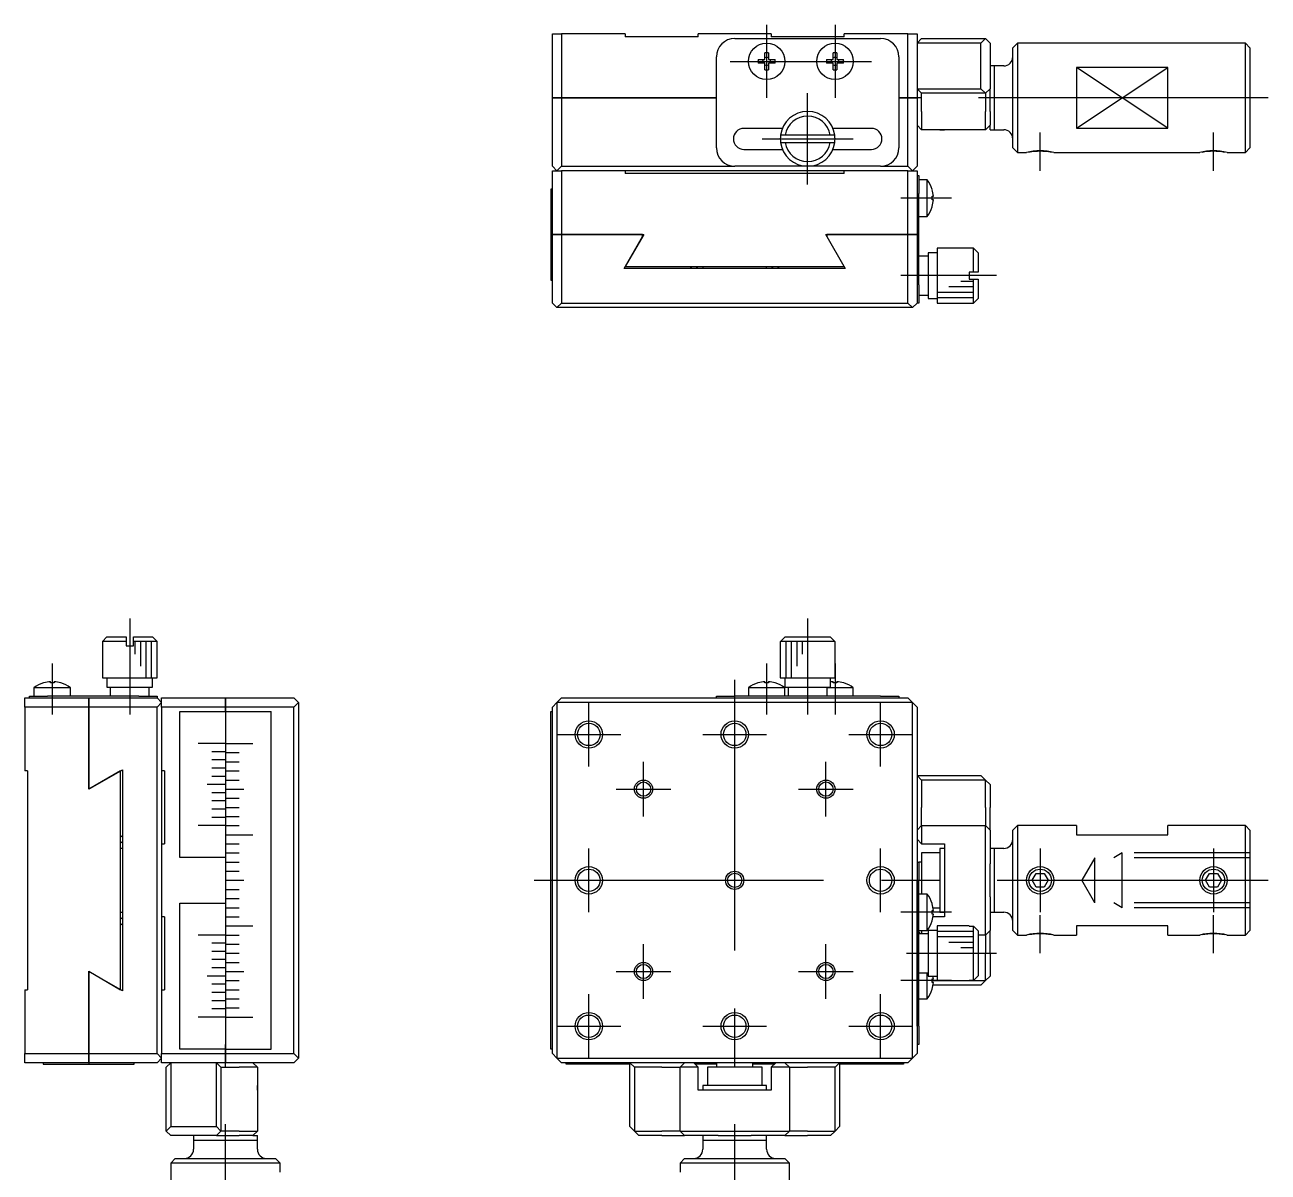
# Model space of a CAD drawing. Extents: x -78 to 223, y -126 to 94.
# Drawn here: x -77.9 to 58.5, y -32 to 93.8 of the extents above; entities that cross this region are included whole.
import ezdxf

# ---------------------------------------------------------------- set-up
doc = ezdxf.new("R2010")
doc.units = 0
doc.linetypes.add('CENTER', pattern=[50.8, 31.75, -6.35, 6.35, -6.35])
doc.linetypes.add('DASHED', pattern=[19.05, 12.7, -6.35])
doc.layers.get('0').update_dxf_attribs({"linetype": 'CONTINUOUS'})
doc.layers.add('CENTER', color=1, linetype='CENTER')

msp = doc.modelspace()

# ---------------------------------------------------------------- linework, layer by layer
at = {"color": 7, "linetype": 'CONTINUOUS'}
for p, q in [((-20, 85.81), (-20, 92.81)), ((-20, 92.81), (-19, 92.81)), ((-19, 92.81), (-19, 85.81)), ((-12, 92.81), (-19, 92.81)), ((-12, 92.81), (-12, 92.51)), ((4, 92.81), (-4, 92.81)), ((-4, 92.51), (-4, 92.81)), ((4, 92.81), (4, 92.51)), ((19, 92.81), (12, 92.81)), ((12, 92.51), (12, 92.81)), ((19, 85.81), (19, 92.81)), ((19, 92.81), (20, 92.81)), ((20, 92.81), (20, 85.81)), ((-4, 92.51), (-12, 92.51)), ((0, 92.31), (16, 92.31)), ((12, 92.51), (4, 92.51)), ((20.5, 92.31), (20, 91.81)), ((27, 91.81), (20, 91.81)), ((20.5, 92.31), (27.5, 92.31)), ((27.5, 92.31), (27, 91.81)), ((27, 86.81), (27, 91.81)), ((28, 91.81), (27.5, 92.31)), ((28, 91.81), (28, 86.81)), ((31, 91.81), (30.5, 91.31)), ((56, 91.81), (31, 91.81)), ((31, 91.81), (31, 79.81)), ((56, 79.81), (56, 91.81)), ((56.5, 91.31), (56, 91.81)), ((-2, 80.31), (-2, 90.31)), ((2.57, 90.01), (3.3, 90.01)), ((3.3, 90.01), (3.3, 90.74)), ((3.7, 90.74), (3.7, 90.01)), ((3.7, 90.01), (4.43, 90.01)), ((10.07, 90.01), (10.8, 90.01)), ((10.8, 90.01), (10.8, 90.74)), ((11.2, 90.74), (11.2, 90.01)), ((11.2, 90.01), (11.93, 90.01)), ((18, 90.31), (18, 80.31)), ((30.5, 80.31), (30.5, 91.31)), ((56.5, 91.31), (56.5, 80.31)), ((3.3, 89.61), (2.57, 89.61)), ((3.3, 88.88), (3.3, 89.61)), ((3.7, 89.61), (3.7, 88.88)), ((4.43, 89.61), (3.7, 89.61)), ((10.8, 89.61), (10.07, 89.61)), ((10.8, 88.88), (10.8, 89.61)), ((11.93, 89.61), (11.2, 89.61)), ((11.2, 89.61), (11.2, 88.88)), ((28.5, 89.31), (28, 89.31)), ((28.5, 82.31), (28.5, 89.31)), ((28.5, 82.31), (28.5, 89.31)), ((29.5, 89.31), (28.5, 89.31)), ((37.5, 89.13), (37.5, 82.49)), ((47.5, 89.13), (37.5, 89.13)), ((47.5, 82.49), (47.5, 89.13)), ((20, 86.81), (27, 86.81)), ((20, 86.81), (20.5, 86.31)), ((27.5, 86.31), (20.5, 86.31)), ((20.5, 84.31), (20.5, 86.31)), ((27, 86.81), (27.5, 86.31)), ((27.5, 86.31), (28, 86.81)), ((27.5, 86.31), (27.5, 84.31)), ((28, 84.31), (28, 86.81)), ((-20, 78.31), (-20, 85.81)), ((-20, 85.81), (-19, 85.81)), ((-19, 85.81), (-20, 85.81)), ((-2, 85.81), (-19, 85.81)), ((-19, 85.81), (-2, 85.81)), ((-19, 85.81), (-19, 78.31)), ((19, 85.81), (18, 85.81)), ((18, 85.81), (19, 85.81)), ((19, 78.31), (19, 85.81)), ((19, 85.81), (20, 85.81)), ((20, 85.81), (19, 85.81)), ((20, 85.81), (20, 78.31)), ((20.5, 84.31), (20.5, 83.81)), ((20.5, 83.81), (20.5, 82.31)), ((27.5, 83.81), (27.5, 84.31)), ((27.5, 82.31), (27.5, 83.81)), ((28, 84.31), (28, 83.81)), ((28, 83.81), (28, 82.81)), ((5.23, 82.46), (1, 82.46)), ((15, 82.46), (10.77, 82.46)), ((20.5, 82.31), (20, 82.81)), ((27.5, 82.31), (20.5, 82.31)), ((22.5, 82.31), (20.5, 82.31)), ((22.5, 82.31), (23, 82.31)), ((23, 82.31), (22.5, 82.31)), ((27.5, 82.31), (28, 82.81)), ((28, 82.31), (28, 82.81)), ((28, 82.31), (28.5, 82.31)), ((28.5, 82.31), (29.5, 82.31)), ((37.5, 82.49), (47.5, 82.49)), ((5.53, 81.71), (5.03, 81.71)), ((5.03, 80.91), (5.53, 80.91)), ((10.47, 81.71), (5.53, 81.71)), ((5.53, 80.91), (10.47, 80.91)), ((10.97, 81.71), (10.47, 81.71)), ((10.47, 80.91), (10.97, 80.91)), ((1, 80.16), (5.23, 80.16)), ((10.77, 80.16), (15, 80.16)), ((30.5, 80.31), (31, 79.81)), ((31, 79.81), (32, 79.81)), ((35, 79.81), (51, 79.81)), ((54, 79.81), (56, 79.81)), ((56, 79.81), (56.5, 80.31)), ((-19.5, 77.81), (-20, 78.31)), ((-20, 70.81), (-20, 77.81)), ((-20, 77.81), (-19.5, 77.81)), ((-19, 78.31), (-19.5, 77.81)), ((-19.5, 77.81), (-19, 77.81)), ((-19, 78.31), (0, 78.31)), ((-12, 77.81), (-19, 77.81)), ((-19, 77.81), (-19, 70.81)), ((12, 77.81), (-12, 77.81)), ((-12, 77.81), (-12, 77.51)), ((8, 78.31), (0, 78.31)), ((16, 78.31), (8, 78.31)), ((19, 77.81), (12, 77.81)), ((12, 77.51), (12, 77.81)), ((16, 78.31), (19, 78.31)), ((19.5, 77.81), (19, 78.31)), ((19, 70.81), (19, 77.81)), ((19, 77.81), (19.5, 77.81)), ((20, 78.31), (19.5, 77.81)), ((19.5, 77.81), (20, 77.81)), ((20, 77.81), (20, 70.81)), ((12, 77.51), (-12, 77.51)), ((20, 77.31), (20.2, 77.31)), ((20.2, 77.31), (20.2, 75.31)), ((21.1, 76.81), (20.2, 76.81)), ((21.1, 72.81), (21.1, 76.81)), ((-20.15, 75.81), (-20.15, 70.81)), ((-20, 75.81), (-20.15, 75.81)), ((20.2, 65.31), (20.2, 75.31)), ((21.66, 75.74), (21.66, 75.76)), ((21.66, 74.61), (21.66, 75.01)), ((21.66, 75.01), (21.79, 75.01)), ((21.79, 74.61), (21.66, 74.61)), ((21.66, 73.86), (21.66, 73.88)), ((20.2, 72.81), (21.1, 72.81)), ((-20.15, 70.81), (-20.15, 65.81)), ((-20, 70.81), (-20.15, 70.81)), ((-20, 70.81), (-20.15, 70.81)), ((-20, 63.31), (-20, 70.81)), ((-20, 70.81), (-19, 70.81)), ((-19, 70.81), (-20, 70.81)), ((-19, 70.81), (-19, 63.31)), ((-10.1, 70.81), (-19, 70.81)), ((-19, 70.81), (-10.1, 70.81)), ((-12.12, 67.11), (-10.1, 70.61)), ((-9.98, 70.81), (-12, 67.31)), ((-10.1, 70.61), (-10.1, 70.81)), ((-10.1, 70.81), (-9.98, 70.81)), ((12, 67.31), (9.98, 70.81)), ((9.98, 70.81), (10.1, 70.81)), ((10.1, 70.81), (10.1, 70.61)), ((19, 70.81), (10.1, 70.81)), ((10.1, 70.81), (19, 70.81)), ((10.1, 70.61), (12.12, 67.11)), ((19, 63.31), (19, 70.81)), ((19, 70.81), (20, 70.81)), ((20, 70.81), (19, 70.81)), ((20, 70.81), (20, 63.31)), ((21.2, 68.46), (20.2, 68.46)), ((21.2, 68.81), (21.2, 63.81)), ((22.2, 68.81), (21.2, 68.81)), ((26.2, 69.31), (22.2, 69.31)), ((22.2, 69.31), (22.2, 63.31)), ((26.7, 68.81), (26.2, 69.31)), ((26.2, 66.71), (26.2, 69.31)), ((26.7, 68.81), (26.7, 66.71)), ((12.12, 67.11), (-12.12, 67.11)), ((-12, 67.31), (12, 67.31)), ((-3.5, 67.31), (-3.5, 67.11)), ((3.5, 67.11), (3.5, 67.31)), ((-20.15, 65.81), (-20, 65.81)), ((24.8, 65.71), (26.2, 65.71)), ((26.2, 66.71), (25.7, 66.71)), ((25.7, 66.71), (25.7, 65.91)), ((25.7, 65.91), (26.2, 65.91)), ((26.7, 66.71), (26.2, 66.71)), ((26.2, 65.91), (26.7, 65.91)), ((26.2, 63.31), (26.2, 65.91)), ((26.7, 65.91), (26.7, 63.81)), ((20.2, 65.31), (20.2, 63.31)), ((20.2, 64.16), (21.2, 64.16)), ((22.2, 64.51), (26.2, 64.51)), ((23.5, 65.11), (26.2, 65.11)), ((-19.5, 62.81), (-20, 63.31)), ((-19, 63.31), (-19.5, 62.81)), ((19.5, 62.81), (-19.5, 62.81)), ((-19, 63.31), (19, 63.31)), ((19.5, 62.81), (19, 63.31)), ((20, 63.31), (19.5, 62.81)), ((20.2, 63.31), (20, 63.31)), ((21.2, 63.81), (22.2, 63.81)), ((22.2, 63.91), (26.2, 63.91)), ((22.2, 63.31), (26.2, 63.31)), ((26.2, 63.31), (26.7, 63.81)), ((-68.85, 26.7), (-69.35, 26.2)), ((-66.75, 26.2), (-69.35, 26.2)), ((-69.35, 26.2), (-69.35, 22.2)), ((-68.85, 26.7), (-66.75, 26.7)), ((-66.75, 26.7), (-66.75, 26.2)), ((-66.75, 26.2), (-66.75, 25.7)), ((-65.95, 26.7), (-63.85, 26.7)), ((-65.95, 26.2), (-65.95, 26.7)), ((-63.35, 26.2), (-65.95, 26.2)), ((-65.95, 25.7), (-65.95, 26.2)), ((-65.75, 24.8), (-65.75, 26.2)), ((-65.15, 23.5), (-65.15, 26.2)), ((-64.55, 22.2), (-64.55, 26.2)), ((-63.95, 22.2), (-63.95, 26.2)), ((-63.35, 26.2), (-63.85, 26.7)), ((-63.35, 22.2), (-63.35, 26.2)), ((5.03, 26.2), (5.53, 26.7)), ((10.97, 26.2), (5.03, 26.2)), ((5.03, 25.7), (5.03, 26.2)), ((5.53, 26.7), (10.47, 26.7)), ((5.6, 26.2), (5.6, 22.2)), ((6.2, 26.2), (6.2, 22.2)), ((6.8, 26.2), (6.8, 23.5)), ((7.4, 26.2), (7.4, 24.8)), ((10.47, 26.7), (10.97, 26.2)), ((10.97, 26.2), (10.97, 25.7)), ((-66.75, 25.7), (-65.95, 25.7)), ((5, 25.7), (5, 22.2)), ((5, 25.7), (5.03, 25.7)), ((10.97, 25.7), (11, 25.7)), ((11, 22.2), (11, 25.7)), ((-69.35, 22.2), (-63.35, 22.2)), ((-68.85, 22.2), (-68.85, 21.2)), ((-63.85, 21.2), (-63.85, 22.2)), ((5, 22.2), (11, 22.2)), ((5.5, 22.2), (5.5, 21.2)), ((10.5, 21.2), (10.5, 22.2)), ((-72.85, 21.1), (-76.85, 21.1)), ((-76.85, 21.1), (-76.85, 20.2)), ((-75.78, 21.66), (-75.8, 21.66)), ((-75.05, 21.66), (-75.05, 21.79)), ((-74.65, 21.66), (-75.05, 21.66)), ((-74.65, 21.79), (-74.65, 21.66)), ((-73.9, 21.66), (-73.92, 21.66)), ((-72.85, 20.2), (-72.85, 21.1)), ((-68.85, 21.2), (-63.85, 21.2)), ((-68.5, 21.2), (-68.5, 20.2)), ((-64.2, 20.2), (-64.2, 21.2)), ((5.5, 21.1), (1.5, 21.1)), ((1.5, 21.1), (1.5, 20.2)), ((2.57, 21.66), (2.55, 21.66)), ((3.3, 21.66), (3.3, 21.79)), ((3.7, 21.66), (3.3, 21.66)), ((3.7, 21.79), (3.7, 21.66)), ((4.45, 21.66), (4.43, 21.66)), ((5.5, 21.2), (10.5, 21.2)), ((5.5, 20.2), (5.5, 21.1)), ((5.85, 21.2), (5.85, 20.2)), ((10.15, 20.2), (10.15, 21.2)), ((13, 21.1), (10.15, 21.1)), ((10.8, 21.66), (10.8, 21.79)), ((11.2, 21.66), (10.8, 21.66)), ((11.2, 21.79), (11.2, 21.66)), ((11.95, 21.66), (11.93, 21.66)), ((13, 20.2), (13, 21.1)), ((-77.85, 20), (-70.85, 20)), ((-77.85, 19), (-77.85, 20)), ((-77.35, 20.2), (-75.35, 20.2)), ((-77.35, 20), (-77.35, 20.2)), ((-65.35, 20.2), (-75.35, 20.2)), ((-70.85, 20), (-63.35, 20)), ((-70.85, 19), (-70.85, 20)), ((-70.85, 20), (-70.85, 19)), ((-65.35, 20.2), (-63.35, 20.2)), ((-63.35, 20.2), (-63.35, 20)), ((-63.35, 20), (-62.85, 19.5)), ((-62.85, 19.5), (-63.35, 19)), ((-62.85, 20), (-55.85, 20)), ((-62.85, 19.5), (-62.85, 20)), ((-62.85, 19), (-62.85, 19.5)), ((-55.85, 20), (-48.35, 20)), ((-55.85, 19), (-55.85, 20)), ((-55.85, 20), (-55.85, 19)), ((-48.35, 20), (-47.85, 19.5)), ((-47.85, 19.5), (-48.35, 19)), ((-47.85, 19.5), (-47.85, -19.5)), ((-19.5, 19.5), (-20, 19)), ((-19, 20), (-19.5, 19.5)), ((-19.5, 19.5), (-19.5, -19.5)), ((19.5, 19.5), (-19.5, 19.5)), ((-19, 20), (19, 20)), ((-2, 20.2), (0, 20.2)), ((-2, 20), (-2, 20.2)), ((16, 20.2), (0, 20.2)), ((16, 20.2), (18, 20.2)), ((18, 20.2), (18, 20)), ((19.5, 19.5), (19, 20)), ((19.5, -19.5), (19.5, 19.5)), ((20, 19), (19.5, 19.5)), ((-77.85, 19), (-77.85, 12)), ((-70.85, 19), (-77.85, 19)), ((-63.35, 19), (-70.85, 19)), ((-70.85, 19), (-70.85, 10.1)), ((-70.85, 10.1), (-70.85, 19)), ((-63.35, -19), (-63.35, 19)), ((-55.85, 19), (-62.85, 19)), ((-62.85, 19), (-62.85, 12)), ((-60.85, 2.5), (-60.85, 18.5)), ((-60.85, 18.5), (-55.85, 18.5)), ((-48.35, 19), (-55.85, 19)), ((-55.85, 19), (-55.85, 18.51)), ((-55.85, 18.51), (-55.85, 19)), ((-55.85, 18.5), (-55.85, 15.01)), ((-55.85, 18.5), (-55.85, 15.01)), ((-55.85, 18.5), (-50.85, 18.5)), ((-50.85, -18.5), (-50.85, 18.5)), ((-48.35, -19), (-48.35, 19)), ((-20.15, -18.5), (-20.15, 18.5)), ((-20.15, 18.5), (-20, 18.5)), ((-20, -19), (-20, 19)), ((20, 19), (20, 0)), ((-57.85, 15), (-58.85, 15)), ((-57.35, 15), (-57.85, 15)), ((-55.85, 15), (-57.35, 15)), ((-55.85, 15.01), (-55.85, 15)), ((-55.85, 15.01), (-55.85, 15)), ((-55.85, 15), (-54.35, 15)), ((-55.85, 15), (-55.85, 14.99)), ((-55.85, 15), (-55.85, 14.99)), ((-54.35, 15), (-53.85, 15)), ((-53.85, 15), (-52.85, 15)), ((-55.85, 14.1), (-57.35, 14.1)), ((-55.85, 14.99), (-55.85, 14.11)), ((-55.85, 14.99), (-55.85, 14.1)), ((-55.85, 14.11), (-55.85, 14.1)), ((-55.85, 14.1), (-55.85, 14.09)), ((-55.85, 14.1), (-55.85, 14.01)), ((-55.85, 14.09), (-55.85, 14)), ((-55.85, 14.01), (-55.85, 14)), ((-55.85, 14), (-54.35, 14)), ((-55.85, 14), (-55.85, 13.21)), ((-55.85, 14), (-55.85, 13.99)), ((-55.85, 13.99), (-55.85, 13.2)), ((-55.85, 13.2), (-57.35, 13.2)), ((-55.85, 12.3), (-57.35, 12.3)), ((-55.85, 13.21), (-55.85, 13.2)), ((-55.85, 13.2), (-55.85, 13.19)), ((-55.85, 13.2), (-55.85, 13.01)), ((-55.85, 13.19), (-55.85, 13)), ((-55.85, 13.01), (-55.85, 13)), ((-55.85, 13), (-54.35, 13)), ((-55.85, 13), (-55.85, 12.31)), ((-55.85, 13), (-55.85, 12.99)), ((-55.85, 12.99), (-55.85, 12.3)), ((-55.85, 12.31), (-55.85, 12.3)), ((-55.85, 12.3), (-55.85, 12.29)), ((-55.85, 12.3), (-55.85, 12.01)), ((-55.85, 12.29), (-55.85, 12)), ((-77.55, 12), (-77.85, 12)), ((-77.55, 12), (-77.55, -12)), ((-67.35, 12), (-70.85, 9.98)), ((-70.65, 10.1), (-67.15, 12.12)), ((-67.35, -12), (-67.35, 12)), ((-67.15, 12.12), (-67.15, -12.12)), ((-62.85, 12), (-62.85, 4)), ((-62.55, 12), (-62.85, 12)), ((-62.55, 12), (-62.55, 4)), ((-55.85, 11.4), (-57.35, 11.4)), ((-55.85, 12.01), (-55.85, 12)), ((-55.85, 12), (-54.35, 12)), ((-55.85, 12), (-55.85, 11.41)), ((-55.85, 12), (-55.85, 11.99)), ((-55.85, 11.99), (-55.85, 11.4)), ((-55.85, 11.41), (-55.85, 11.4)), ((-55.85, 11.4), (-55.85, 11.01)), ((-55.85, 11.4), (-55.85, 11.39)), ((-55.85, 11.39), (-55.85, 11)), ((-55.85, 11.01), (-55.85, 11)), ((-55.85, 11), (-54.35, 11)), ((-55.85, 11), (-55.85, 10.51)), ((-55.85, 11), (-55.85, 10.99)), ((-55.85, 10.99), (-55.85, 10.5)), ((20, 11.5), (27, 11.5)), ((20, 11.5), (20.5, 11)), ((27.5, 11), (20.5, 11)), ((20.5, 11), (20.5, 8)), ((27, 11.5), (27.5, 11)), ((27.5, 11), (28, 10.5)), ((27.5, 8), (27.5, 11)), ((-70.85, 10.1), (-70.65, 10.1)), ((-70.85, 9.98), (-70.85, 10.1)), ((-57.35, 10.5), (-57.85, 10.5)), ((-55.85, 10.5), (-57.35, 10.5)), ((-55.85, 9.6), (-57.35, 9.6)), ((-55.85, 10.51), (-55.85, 10.5)), ((-55.85, 10.5), (-55.85, 10.49)), ((-55.85, 10.5), (-55.85, 10.01)), ((-55.85, 10.49), (-55.85, 10)), ((-55.85, 10.01), (-55.85, 10)), ((-55.85, 10), (-54.35, 10)), ((-55.85, 10), (-55.85, 9.61)), ((-55.85, 10), (-55.85, 9.99)), ((-55.85, 9.99), (-55.85, 9.6)), ((-55.85, 9.61), (-55.85, 9.6)), ((-55.85, 9.6), (-55.85, 9.59)), ((-55.85, 9.6), (-55.85, 9.01)), ((-55.85, 9.59), (-55.85, 9)), ((-54.35, 10), (-53.85, 10)), ((28, 10.5), (28, 8)), ((-55.85, 8.7), (-57.35, 8.7)), ((-55.85, 9.01), (-55.85, 9)), ((-55.85, 9), (-54.35, 9)), ((-55.85, 9), (-55.85, 8.71)), ((-55.85, 9), (-55.85, 8.99)), ((-55.85, 8.99), (-55.85, 8.7)), ((-55.85, 8.71), (-55.85, 8.7)), ((-55.85, 8.7), (-55.85, 8.69)), ((-55.85, 8.7), (-55.85, 8.01)), ((-55.85, 8.69), (-55.85, 8)), ((-55.85, 7.8), (-57.35, 7.8)), ((-55.85, 6.9), (-57.35, 6.9)), ((-55.85, 8.01), (-55.85, 8)), ((-55.85, 8), (-54.35, 8)), ((-55.85, 8), (-55.85, 7.81)), ((-55.85, 8), (-55.85, 7.99)), ((-55.85, 7.99), (-55.85, 7.8)), ((-55.85, 7.81), (-55.85, 7.8)), ((-55.85, 7.8), (-55.85, 7.01)), ((-55.85, 7.8), (-55.85, 7.79)), ((-55.85, 7.79), (-55.85, 7)), ((-55.85, 7.01), (-55.85, 7)), ((-55.85, 7), (-54.35, 7)), ((-55.85, 7), (-55.85, 6.91)), ((-55.85, 7), (-55.85, 6.99)), ((-55.85, 6.99), (-55.85, 6.9)), ((-55.85, 6.91), (-55.85, 6.9)), ((-55.85, 6.9), (-55.85, 6.89)), ((-55.85, 6.9), (-55.85, 6.01)), ((-55.85, 6.89), (-55.85, 6.01)), ((20.5, 6), (20.5, 8)), ((27.5, 8), (27.5, 6)), ((28, 5.5), (28, 8)), ((-57.85, 6), (-58.85, 6)), ((-57.35, 6), (-57.85, 6)), ((-55.85, 6), (-57.35, 6)), ((-55.85, 6.01), (-55.85, 6)), ((-55.85, 6.01), (-55.85, 6)), ((-55.85, 6), (-54.35, 6)), ((-55.85, 6), (-55.85, 5.99)), ((-55.85, 6), (-55.85, 5.99)), ((-55.85, 5.99), (-55.85, 5)), ((-55.85, 5.99), (-55.85, 5.01)), ((20.5, 6), (20, 5.5)), ((20.5, 6), (27.5, 6)), ((20.5, 6), (20.5, 4.5)), ((27.5, 6), (28, 5.5)), ((27.5, 4.5), (27.5, 6)), ((28, 5.5), (28, 4.5)), ((31, 6), (30.5, 5.5)), ((30.5, -5.5), (30.5, 5.5)), ((37.5, 6), (31, 6)), ((31, 6), (31, -6)), ((37.5, 6), (37.5, 5)), ((56, 6), (47.5, 6)), ((47.5, 5), (47.5, 6)), ((56, -6), (56, 6)), ((56.5, 5.5), (56, 6)), ((56.5, 5.5), (56.5, -5.5)), ((-55.85, 5.01), (-55.85, 5)), ((-55.85, 5), (-54.35, 5)), ((-55.85, 5), (-55.85, 4)), ((-55.85, 5), (-55.85, 4.99)), ((-55.85, 4.99), (-55.85, 4.01)), ((-54.35, 5), (-53.85, 5)), ((-53.85, 5), (-52.85, 5)), ((20, 4.5), (20.5, 4)), ((20.5, 4.5), (20.5, 4)), ((27.5, -4.5), (27.5, 4.5)), ((28, 4.5), (28, 1.8)), ((37.5, 5), (47.5, 5)), ((-67.15, 3.5), (-67.35, 3.5)), ((-62.85, 4), (-62.85, -4)), ((-62.85, 4), (-62.55, 4)), ((-55.85, 4.01), (-55.85, 4)), ((-55.85, 4), (-55.85, 3)), ((-55.85, 4), (-54.35, 4)), ((-55.85, 4), (-55.85, 3.99)), ((-55.85, 3.99), (-55.85, 3.01)), ((-55.85, 3.01), (-55.85, 3)), ((-55.85, 3), (-54.35, 3)), ((-55.85, 3), (-55.85, 2.5)), ((-55.85, 3), (-55.85, 2.99)), ((-55.85, 2.99), (-55.85, 2.5)), ((20.5, 4), (23, 4)), ((20.5, 3), (20.5, -1.5)), ((22.5, 3), (20.5, 3)), ((22.5, 3.5), (22.5, -3.5)), ((23, 3.5), (22.5, 3.5)), ((23, 4), (23, 0)), ((28.5, 3.5), (28, 3.5)), ((28.5, 0), (28.5, 3.5)), ((28.5, 0), (28.5, 3.5)), ((29.5, 3.5), (28.5, 3.5)), ((-55.85, 2.5), (-60.85, 2.5)), ((-55.85, 2.5), (-55.85, 2.49)), ((-55.85, 2.49), (-55.85, 2)), ((-55.85, 2), (-54.35, 2)), ((-55.85, 2), (-55.85, 1)), ((20, 2), (20.2, 2)), ((20.2, 2), (20.2, 0)), ((20.5, 2), (20.2, 2)), ((28, 0), (28, 1.8)), ((-55.85, 1), (-54.35, 1)), ((-55.85, 1), (-55.85, 0)), ((-55.85, 0), (-55.85, -1)), ((-55.85, 0), (-54.35, 0)), ((-54.35, 0), (-53.85, 0)), ((20, 0), (20, -16)), ((20, -16), (20, 0)), ((20.2, -16), (20.2, 0)), ((23, 0), (23, -4)), ((28, -1.8), (28, 0)), ((28.5, -3.5), (28.5, 0)), ((28.5, -3.5), (28.5, 0)), ((32.63, 0), (33.07, 0.75)), ((33.07, -0.75), (32.63, 0)), ((33.07, 0.75), (33.93, 0.75)), ((33.93, 0.75), (34.37, 0)), ((34.37, 0), (33.93, -0.75)), ((51.63, 0), (52.07, 0.75)), ((52.07, -0.75), (51.63, 0)), ((52.07, 0.75), (52.93, 0.75)), ((52.93, 0.75), (53.37, 0)), ((53.37, 0), (52.93, -0.75)), ((-55.85, -1), (-54.35, -1)), ((-55.85, -1), (-55.85, -2)), ((33.93, -0.75), (33.07, -0.75)), ((52.93, -0.75), (52.07, -0.75)), ((-60.85, -18.5), (-60.85, -2.5)), ((-60.85, -2.5), (-55.85, -2.5)), ((-55.85, -2), (-54.35, -2)), ((-55.85, -2), (-55.85, -2.49)), ((-55.85, -2.49), (-55.85, -2.5)), ((-55.85, -2.5), (-55.85, -3)), ((-55.85, -2.5), (-55.85, -2.99)), ((21.1, -1.5), (20.2, -1.5)), ((21.1, -5.5), (21.1, -1.5)), ((21.66, -2.57), (21.66, -2.55)), ((28, -1.8), (28, -4.5)), ((-67.35, -3.5), (-67.15, -3.5)), ((-62.85, -4), (-62.85, -12)), ((-62.55, -4), (-62.85, -4)), ((-62.55, -4), (-62.55, -12)), ((-55.85, -2.99), (-55.85, -3)), ((-55.85, -3), (-54.35, -3)), ((-55.85, -3), (-55.85, -4)), ((-55.85, -3), (-55.85, -3.01)), ((-55.85, -3.01), (-55.85, -3.99)), ((-55.85, -3.99), (-55.85, -4)), ((-55.85, -4), (-55.85, -5)), ((-55.85, -4), (-54.35, -4)), ((-55.85, -4), (-55.85, -4.01)), ((-55.85, -4.01), (-55.85, -4.99)), ((21.66, -3.7), (21.66, -3.3)), ((21.66, -3.3), (21.79, -3.3)), ((21.79, -3.7), (21.66, -3.7)), ((21.75, -3), (22.5, -3)), ((23, -4), (21.75, -4)), ((22.5, -3.5), (23, -3.5)), ((28, -3.5), (28.5, -3.5)), ((28.5, -3.5), (29.5, -3.5)), ((-55.85, -4.99), (-55.85, -5)), ((-55.85, -5), (-54.35, -5)), ((-55.85, -5), (-55.85, -5.99)), ((-55.85, -5), (-55.85, -5.01)), ((-55.85, -5.01), (-55.85, -5.99)), ((-54.35, -5), (-53.85, -5)), ((-53.85, -5), (-52.85, -5)), ((21.66, -4.45), (21.66, -4.43)), ((22.2, -5), (22.2, -11)), ((25.7, -5), (22.2, -5)), ((25.7, -5), (25.7, -5.03)), ((25.7, -5.03), (26.2, -5.03)), ((26.2, -10.97), (26.2, -5.03)), ((26.2, -5.03), (26.7, -5.53)), ((27.5, -6), (27.5, -4.5)), ((28, -4.5), (28, -5.5)), ((47.5, -5), (37.5, -5)), ((37.5, -5), (37.5, -6)), ((47.5, -6), (47.5, -5)), ((-57.85, -6), (-58.85, -6)), ((-57.35, -6), (-57.85, -6)), ((-55.85, -6), (-57.35, -6)), ((-55.85, -5.99), (-55.85, -6)), ((-55.85, -5.99), (-55.85, -6)), ((-55.85, -6), (-54.35, -6)), ((-55.85, -6), (-55.85, -6.01)), ((-55.85, -6), (-55.85, -6.01)), ((-55.85, -6.01), (-55.85, -6.89)), ((-55.85, -6.01), (-55.85, -6.9)), ((20.2, -5.5), (21.1, -5.5)), ((20.2, -5.7), (20.35, -5.85)), ((21.2, -5.85), (20.2, -5.85)), ((20.5, -5.5), (20.5, -5.85)), ((21.2, -5.5), (21.2, -10.5)), ((22.2, -5.5), (21.2, -5.5)), ((26.2, -5.6), (22.2, -5.6)), ((26.2, -6.2), (22.2, -6.2)), ((26.2, -6.8), (23.5, -6.8)), ((26.7, -5.53), (26.7, -10.47)), ((27.5, -6), (26.7, -6)), ((27.5, -6), (28, -5.5)), ((27.5, -6), (27.5, -8)), ((28, -8), (28, -5.5)), ((30.5, -5.5), (31, -6)), ((31, -6), (32, -6)), ((35, -6), (37.5, -6)), ((47.5, -6), (51, -6)), ((54, -6), (56, -6)), ((56, -6), (56.5, -5.5)), ((-55.85, -6.9), (-57.35, -6.9)), ((-55.85, -7.8), (-57.35, -7.8)), ((-55.85, -6.89), (-55.85, -6.9)), ((-55.85, -6.9), (-55.85, -6.91)), ((-55.85, -6.9), (-55.85, -6.99)), ((-55.85, -6.91), (-55.85, -7)), ((-55.85, -6.99), (-55.85, -7)), ((-55.85, -7), (-54.35, -7)), ((-55.85, -7), (-55.85, -7.79)), ((-55.85, -7), (-55.85, -7.01)), ((-55.85, -7.01), (-55.85, -7.8)), ((-55.85, -7.79), (-55.85, -7.8)), ((-55.85, -7.8), (-55.85, -7.81)), ((-55.85, -7.8), (-55.85, -7.99)), ((-55.85, -7.81), (-55.85, -8)), ((-55.85, -7.99), (-55.85, -8)), ((-55.85, -8), (-55.85, -8.69)), ((-55.85, -8), (-54.35, -8)), ((-55.85, -8), (-55.85, -8.01)), ((-55.85, -8.01), (-55.85, -8.7)), ((26.2, -7.4), (24.8, -7.4)), ((27.5, -11), (27.5, -8)), ((28, -8), (28, -10.5)), ((-55.85, -8.7), (-57.35, -8.7)), ((-55.85, -8.69), (-55.85, -8.7)), ((-55.85, -8.7), (-55.85, -8.71)), ((-55.85, -8.7), (-55.85, -8.99)), ((-55.85, -8.71), (-55.85, -9)), ((-55.85, -8.99), (-55.85, -9)), ((-55.85, -9), (-54.35, -9)), ((-55.85, -9), (-55.85, -9.59)), ((-55.85, -9), (-55.85, -9.01)), ((-55.85, -9.01), (-55.85, -9.6)), ((-70.85, -9.98), (-67.35, -12)), ((-70.85, -10.1), (-70.85, -9.98)), ((-70.85, -10.1), (-70.85, -19)), ((-70.85, -19), (-70.85, -10.1)), ((-70.65, -10.1), (-70.85, -10.1)), ((-67.15, -12.12), (-70.65, -10.1)), ((-57.35, -10.5), (-57.85, -10.5)), ((-55.85, -9.6), (-57.35, -9.6)), ((-55.85, -10.5), (-57.35, -10.5)), ((-55.85, -9.59), (-55.85, -9.6)), ((-55.85, -9.6), (-55.85, -9.61)), ((-55.85, -9.6), (-55.85, -9.99)), ((-55.85, -9.61), (-55.85, -10)), ((-55.85, -9.99), (-55.85, -10)), ((-55.85, -10), (-54.35, -10)), ((-55.85, -10), (-55.85, -10.49)), ((-55.85, -10), (-55.85, -10.01)), ((-55.85, -10.01), (-55.85, -10.5)), ((-55.85, -10.49), (-55.85, -10.5)), ((-55.85, -10.5), (-55.85, -10.51)), ((-55.85, -10.5), (-55.85, -10.99)), ((-55.85, -10.51), (-55.85, -11)), ((-54.35, -10), (-53.85, -10)), ((20.2, -10.15), (21.2, -10.15)), ((21.1, -13), (21.1, -10.15)), ((21.2, -10.5), (22.2, -10.5)), ((21.66, -11.2), (21.66, -10.8)), ((21.66, -10.8), (21.79, -10.8)), ((26.7, -10.47), (26.2, -10.97)), ((28, -10.5), (27.5, -11)), ((-77.85, -12), (-77.85, -19)), ((-77.85, -12), (-77.55, -12)), ((-62.85, -12), (-62.85, -19)), ((-62.85, -12), (-62.55, -12)), ((-55.85, -11.4), (-57.35, -11.4)), ((-55.85, -10.99), (-55.85, -11)), ((-55.85, -11), (-54.35, -11)), ((-55.85, -11), (-55.85, -11.39)), ((-55.85, -11), (-55.85, -11.01)), ((-55.85, -11.01), (-55.85, -11.4)), ((-55.85, -11.39), (-55.85, -11.4)), ((-55.85, -11.4), (-55.85, -11.41)), ((-55.85, -11.4), (-55.85, -11.99)), ((-55.85, -11.41), (-55.85, -12)), ((-55.85, -11.99), (-55.85, -12)), ((-55.85, -12), (-54.35, -12)), ((-55.85, -12), (-55.85, -12.29)), ((-55.85, -12), (-55.85, -12.01)), ((-55.85, -12.01), (-55.85, -12.3)), ((21.66, -11), (22.2, -11)), ((21.79, -11.2), (21.66, -11.2)), ((21.66, -11.95), (21.66, -11.93)), ((27, -11.5), (21.75, -11.5)), ((22.2, -11), (25.7, -11)), ((26.2, -10.97), (25.7, -10.97)), ((25.7, -10.97), (25.7, -11)), ((25.7, -11), (27.5, -11)), ((27.5, -11), (27, -11.5)), ((-55.85, -12.3), (-57.35, -12.3)), ((-55.85, -13.2), (-57.35, -13.2)), ((-55.85, -12.29), (-55.85, -12.3)), ((-55.85, -12.3), (-55.85, -12.99)), ((-55.85, -12.3), (-55.85, -12.31)), ((-55.85, -12.31), (-55.85, -13)), ((-55.85, -12.99), (-55.85, -13)), ((-55.85, -13), (-54.35, -13)), ((-55.85, -13), (-55.85, -13.19)), ((-55.85, -13), (-55.85, -13.01)), ((-55.85, -13.01), (-55.85, -13.2)), ((-55.85, -13.19), (-55.85, -13.2)), ((-55.85, -13.2), (-55.85, -13.21)), ((-55.85, -13.2), (-55.85, -13.99)), ((-55.85, -13.21), (-55.85, -14)), ((20.2, -13), (21.1, -13)), ((-55.85, -14.1), (-57.35, -14.1)), ((-55.85, -13.99), (-55.85, -14)), ((-55.85, -14), (-54.35, -14)), ((-55.85, -14), (-55.85, -14.09)), ((-55.85, -14), (-55.85, -14.01)), ((-55.85, -14.01), (-55.85, -14.1)), ((-55.85, -14.09), (-55.85, -14.1)), ((-55.85, -14.1), (-55.85, -14.11)), ((-55.85, -14.1), (-55.85, -14.99)), ((-55.85, -14.11), (-55.85, -14.99)), ((-55.85, -14.99), (-55.85, -15)), ((-55.85, -14.99), (-55.85, -15)), ((-57.85, -15), (-58.85, -15)), ((-57.35, -15), (-57.85, -15)), ((-55.85, -15), (-57.35, -15)), ((-55.85, -15), (-54.35, -15)), ((-55.85, -15), (-55.85, -15.01)), ((-55.85, -15), (-55.85, -15.01)), ((-55.85, -15.01), (-55.85, -18.5)), ((-55.85, -15.01), (-55.85, -18.5)), ((-54.35, -15), (-53.85, -15)), ((-53.85, -15), (-52.85, -15)), ((20, -16), (20, -19)), ((20.2, -16), (20.2, -18)), ((-77.85, -19), (-70.85, -19)), ((-77.85, -20), (-77.85, -19)), ((-70.85, -19), (-63.35, -19)), ((-70.85, -20), (-70.85, -19)), ((-70.85, -19), (-70.85, -20)), ((-63.35, -19), (-62.85, -19.5)), ((-62.85, -19), (-55.85, -19)), ((-62.85, -19.5), (-62.85, -19)), ((-55.85, -18.5), (-60.85, -18.5)), ((-55.85, -18.5), (-50.85, -18.5)), ((-55.85, -18.51), (-55.85, -19)), ((-55.85, -19), (-55.85, -18.51)), ((-55.85, -19), (-48.35, -19)), ((-55.85, -20), (-55.85, -19)), ((-55.85, -19), (-55.85, -20)), ((-48.35, -19), (-47.85, -19.5)), ((-20, -18.5), (-20.15, -18.5)), ((-20, -19), (-19.5, -19.5)), ((19.5, -19.5), (20, -19)), ((20.2, -18), (20, -18)), ((-70.85, -20), (-77.85, -20)), ((-75.85, -20), (-75.85, -20.15)), ((-75.85, -20.15), (-70.85, -20.15)), ((-63.35, -20), (-70.85, -20)), ((-70.85, -20), (-70.85, -20.15)), ((-70.85, -20), (-70.85, -20.15)), ((-70.85, -20.15), (-65.85, -20.15)), ((-65.85, -20.15), (-65.85, -20)), ((-62.85, -19.5), (-63.35, -20)), ((-62.85, -20), (-62.85, -19.5)), ((-55.85, -20), (-62.85, -20)), ((-61.85, -20), (-62.35, -20.5)), ((-61.85, -20), (-61.85, -27)), ((-56.85, -27), (-56.85, -20)), ((-56.35, -20.5), (-56.85, -20)), ((-48.35, -20), (-55.85, -20)), ((-52.85, -20), (-52.35, -20.5)), ((-47.85, -19.5), (-48.35, -20)), ((-19.5, -19.5), (19.5, -19.5)), ((-19.5, -19.5), (-19, -20)), ((19, -20), (-19, -20)), ((-18.5, -20.15), (-18.5, -20)), ((-11.5, -20.15), (-18.5, -20.15)), ((-11.5, -27), (-11.5, -20)), ((-11, -20.5), (-11.5, -20)), ((-5.5, -20), (-6, -20.5)), ((-4, -20.5), (-4.5, -20)), ((-2, -20.15), (-4.35, -20.15)), ((-2, -20), (-2, -20.5)), ((2, -20.5), (2, -20)), ((4.35, -20.15), (2, -20.15)), ((4.5, -20), (4, -20.5)), ((6, -20.5), (5.5, -20)), ((11.5, -20), (11, -20.5)), ((11.5, -20), (11.5, -27)), ((18.5, -20.15), (11.5, -20.15)), ((18.5, -20), (18.5, -20.15)), ((19, -20), (19.5, -19.5)), ((-62.35, -27.5), (-62.35, -20.5)), ((-56.35, -20.5), (-56.35, -27.5)), ((-56.35, -20.5), (-54.35, -20.5)), ((-53.85, -20.5), (-54.35, -20.5)), ((-52.35, -20.5), (-53.85, -20.5)), ((-52.35, -20.5), (-52.35, -27.5)), ((-52.35, -20.5), (-52.35, -22.5)), ((-11, -20.5), (-11, -27.5)), ((-8, -20.5), (-11, -20.5)), ((-8, -20.5), (-6, -20.5)), ((-6, -27.5), (-6, -20.5)), ((-4.5, -20.5), (-6, -20.5)), ((-4, -20.5), (-4.5, -20.5)), ((-4, -23), (-4, -20.5)), ((3, -20.5), (-3, -20.5)), ((-3, -20.5), (-3, -22.5)), ((3, -22.5), (3, -20.5)), ((4.5, -20.5), (4, -20.5)), ((4, -20.5), (4, -23)), ((6, -20.5), (4.5, -20.5)), ((6, -20.5), (6, -27.5)), ((6, -20.5), (8, -20.5)), ((11, -20.5), (8, -20.5)), ((11, -27.5), (11, -20.5)), ((-52.35, -23), (-52.35, -22.5)), ((-52.35, -22.5), (-52.35, -23)), ((0, -23), (-4, -23)), ((3.5, -22.5), (-3.5, -22.5)), ((-3.5, -22.5), (-3.5, -23)), ((4, -23), (0, -23)), ((3.5, -23), (3.5, -22.5)), ((-61.85, -27), (-62.35, -27.5)), ((-61.85, -27), (-56.85, -27)), ((-56.35, -27.5), (-56.85, -27)), ((-11, -27.5), (-11.5, -27)), ((11.5, -27), (11, -27.5)), ((-62.35, -27.5), (-61.85, -28)), ((-56.85, -28), (-61.85, -28)), ((-59.35, -28), (-59.35, -28.5)), ((-59.35, -28.5), (-52.35, -28.5)), ((-59.35, -28.5), (-55.85, -28.5)), ((-59.35, -28.5), (-59.35, -29.5)), ((-56.85, -28), (-56.35, -27.5)), ((-56.85, -28), (-54.35, -28)), ((-54.35, -27.5), (-56.35, -27.5)), ((-55.85, -28.5), (-52.35, -28.5)), ((-54.35, -27.5), (-53.85, -27.5)), ((-53.85, -28), (-54.35, -28)), ((-53.85, -27.5), (-52.35, -27.5)), ((-52.85, -28), (-53.85, -28)), ((-52.35, -27.5), (-52.85, -28)), ((-52.85, -28), (-52.35, -28)), ((-52.35, -28.5), (-52.35, -28)), ((-52.35, -29.5), (-52.35, -28.5)), ((-11, -27.5), (-8, -27.5)), ((-10.5, -28), (-11, -27.5)), ((-8, -28), (-10.5, -28)), ((-6, -27.5), (-8, -27.5)), ((-8, -28), (-5.5, -28)), ((-6, -27.5), (-5.5, -28)), ((-6, -27.5), (-4.5, -27.5)), ((-4.5, -28), (-5.5, -28)), ((-4.5, -27.5), (4.5, -27.5)), ((-1.8, -28), (-4.5, -28)), ((-3.5, -28), (-3.5, -28.5)), ((-3.5, -28.5), (3.5, -28.5)), ((-3.5, -28.5), (0, -28.5)), ((-3.5, -28.5), (-3.5, -29.5)), ((-1.8, -28), (0, -28)), ((0, -28), (1.8, -28)), ((0, -28.5), (3.5, -28.5)), ((4.5, -28), (1.8, -28)), ((3.5, -28.5), (3.5, -28)), ((3.5, -29.5), (3.5, -28.5)), ((4.5, -27.5), (6, -27.5)), ((5.5, -28), (4.5, -28)), ((6, -27.5), (5.5, -28)), ((5.5, -28), (8, -28)), ((8, -27.5), (6, -27.5)), ((8, -27.5), (11, -27.5)), ((10.5, -28), (8, -28)), ((11, -27.5), (10.5, -28)), ((-61.35, -30.5), (-61.85, -31)), ((-61.85, -31), (-61.85, -56)), ((-55.85, -31), (-61.85, -31)), ((-61.35, -30.5), (-55.85, -30.5)), ((-55.85, -30.5), (-50.35, -30.5)), ((-49.85, -31), (-55.85, -31)), ((-49.85, -31), (-50.35, -30.5)), ((-49.85, -32), (-49.85, -31)), ((-5.5, -30.5), (-6, -31)), ((6, -31), (-6, -31)), ((-6, -31), (-6, -32)), ((-5.5, -30.5), (5.5, -30.5)), ((6, -31), (5.5, -30.5)), ((6, -37.5), (6, -31))]:
    msp.add_line(p, q, dxfattribs=at)
at = {"color": 3, "linetype": 'CONTINUOUS'}
for p, q in [((37.5, 82.49), (47.5, 89.13)), ((47.5, 82.49), (37.5, 89.13))]:
    msp.add_line(p, q, dxfattribs=at)
at = {"color": 3, "linetype": 'DASHED'}
for p, q in [((42.5, 3), (41.56, 2.46)), ((56.5, 3), (42.5, 3)), ((42.5, -3), (42.5, 3)), ((39.5, 2.46), (38.08, 0)), ((56.5, 2.46), (39.5, 2.46)), ((39.5, -2.46), (39.5, 2.46)), ((39.5, -2.46), (38.08, 0)), ((56.5, -2.46), (39.5, -2.46)), ((42.5, -3), (41.56, -2.46)), ((56.5, -3), (42.5, -3))]:
    msp.add_line(p, q, dxfattribs=at)
at = {"color": 7, "linetype": 'CONTINUOUS'}
for centre, radius in [((3.5, 89.81), 2), ((11, 89.81), 2), ((-16, 16), 1.23), ((0, 16), 1.23), ((16, 16), 1.23), ((-10, 10), 0.783), ((10, 10), 0.783), ((-16, 0), 1.23), ((0, 0), 0.783), ((16, 0), 1.23), ((33.5, 0), 1.23), ((52.5, 0), 1.23), ((-10, -10), 0.783), ((10, -10), 0.783), ((-16, -16), 1.23), ((0, -16), 1.23), ((16, -16), 1.23)]:
    msp.add_circle(centre, radius, dxfattribs=at)
at = {"color": 3, "linetype": 'CONTINUOUS'}
for centre, radius in [((-16, 16), 1.5), ((0, 16), 1.5), ((16, 16), 1.5), ((-10, 10), 1), ((10, 10), 1), ((-16, 0), 1.5), ((16, 0), 1.5), ((33.5, 0), 1.5), ((52.5, 0), 1.5), ((0, 0), 1), ((-10, -10), 1), ((10, -10), 1), ((-16, -16), 1.5), ((0, -16), 1.5), ((16, -16), 1.5)]:
    msp.add_circle(centre, radius, dxfattribs=at)
at = {"color": 7, "linetype": 'CONTINUOUS'}
for centre, radius, start, end in [((0, 90.31), 2, 90, 180), ((16, 90.31), 2, 0, 90), ((3.5, 89.81), 0.95, 167.8468, 192.1532), ((3.5, 89.81), 0.435, 152.6335, 207.3665), ((3.5, 89.81), 0.95, 77.8468, 102.1532), ((3.5, 89.81), 0.435, 62.6335, 117.3665), ((3.5, 89.81), 0.435, 332.6335, 27.3665), ((3.5, 89.81), 0.95, 347.8468, 12.1532), ((11, 89.81), 0.95, 167.8468, 192.1532), ((11, 89.81), 0.435, 152.6335, 207.3665), ((11, 89.81), 0.95, 77.8468, 102.1532), ((11, 89.81), 0.435, 62.6335, 117.3665), ((11, 89.81), 0.435, 332.6335, 27.3665), ((11, 89.81), 0.95, 347.8468, 12.1532), ((29.5, 90.31), 1, 270, 0), ((3.5, 89.81), 0.435, 242.6335, 297.3665), ((3.5, 89.81), 0.95, 257.8468, 282.1532), ((11, 89.81), 0.435, 242.6335, 297.3665), ((11, 89.81), 0.95, 257.8468, 282.1532), ((8, 81.31), 3, 7.6623, 172.3377), ((8, 81.31), 2.5, 9.2069, 170.7931), ((1, 81.31), 1.15, 90, 270), ((15, 81.31), 1.15, 270, 90), ((29.5, 81.31), 1, 0, 90), ((8, 81.31), 3, 172.3377, 187.6623), ((8, 81.31), 3, 187.6623, 352.3377), ((8, 81.31), 2.5, 189.2069, 350.7931), ((8, 81.31), 3, 352.3377, 7.6623), ((0, 80.31), 2, 180, 270), ((16, 80.31), 2, 270, 0), ((33.5, 74.14), 5.81, 77.7745, 102.2255), ((52.5, 74.14), 5.81, 77.7745, 102.2255), ((18.6, 74.81), 3.2, 17.27, 38.6822), ((18.6, 74.81), 3.19, 3.5904, 16.9053), ((18.6, 74.81), 3.2, 321.3178, 342.73), ((18.6, 74.81), 3.19, 343.0947, 356.4096), ((0, 70.81), 6, 215.6853, 218.0731), ((0, 70.81), 5.5, 219.5212, 222.2779), ((0, 70.81), 5.5, 317.7221, 320.4788), ((0, 70.81), 6, 321.9269, 324.3147), ((-74.85, 18.6), 3.2, 107.27, 128.6822), ((-74.85, 18.6), 3.19, 93.5904, 106.9053), ((-74.85, 18.6), 3.19, 73.0947, 86.4096), ((-74.85, 18.6), 3.2, 51.3178, 72.73), ((3.5, 18.6), 3.2, 107.27, 128.6822), ((3.5, 18.6), 3.19, 93.5904, 106.9053), ((3.5, 18.6), 3.19, 73.0947, 86.4096), ((3.5, 18.6), 3.2, 51.3178, 72.73), ((11, 18.6), 3.19, 93.5904, 99.0071), ((11, 18.6), 3.19, 73.0947, 86.4096), ((11, 18.6), 3.2, 51.3178, 72.73), ((-70.85, 0), 6, 51.9269, 54.3147), ((-70.85, 0), 5.5, 47.7221, 50.4788), ((29.5, 4.5), 1, 270, 0), ((18.6, -3.5), 3.2, 17.27, 38.6822), ((18.6, -3.5), 3.19, 3.5904, 16.9053), ((-70.85, 0), 5.5, 309.5212, 312.2779), ((18.6, -3.5), 3.19, 343.0947, 356.4096), ((29.5, -4.5), 1, 0, 90), ((-70.85, 0), 6, 305.6853, 308.0731), ((18.6, -3.5), 3.2, 321.3178, 342.73), ((33.5, -11.67), 5.81, 77.7745, 102.2255), ((52.5, -11.67), 5.81, 77.7745, 102.2255), ((18.6, -11), 3.19, 3.5904, 9.0071), ((18.6, -11), 3.2, 321.3178, 342.73), ((18.6, -11), 3.19, 343.0947, 356.4096), ((-60.35, -29.5), 1, 270, 0), ((-51.35, -29.5), 1, 180, 270), ((-4.5, -29.5), 1, 270, 0), ((4.5, -29.5), 1, 180, 270)]:
    msp.add_arc(centre, radius, start, end, dxfattribs=at)
at = {"color": 3, "linetype": 'CONTINUOUS'}
for centre in [(33.5, 74), (52.5, 74), (33.5, -11.81), (52.5, -11.81)]:
    msp.add_arc(centre, 6, 75.5252, 104.4748, dxfattribs=at)
at = {"layer": 'CENTER', "color": 1, "linetype": 'CENTER'}
for p, q in [((3.5, 93.81), (3.5, 85.81)), ((11, 93.81), (11, 85.81)), ((-0.5, 89.81), (7.5, 89.81)), ((7, 89.81), (15, 89.81)), ((8, 76.31), (8, 86.31)), ((58.5, 85.81), (18, 85.81)), ((33.5, 77.81), (33.5, 82)), ((52.5, 77.81), (52.5, 82)), ((3, 81.31), (13, 81.31)), ((23.79, 74.81), (18.2, 74.81)), ((28.7, 66.31), (18.2, 66.31)), ((-66.35, 28.7), (-66.35, 18.2)), ((8, 28.7), (8, 18.2)), ((-74.85, 23.79), (-74.85, 18.2)), ((3.5, 23.79), (3.5, 18.2)), ((11, 23.79), (11, 18.2)), ((0, -58.5), (0, 22)), ((-16, 12.5), (-16, 19.5)), ((16, 12.5), (16, 19.5)), ((-19.5, 16), (-12.5, 16)), ((-3.5, 16), (3.5, 16)), ((12.5, 16), (19.5, 16)), ((-10, 7), (-10, 13)), ((10, 7), (10, 13)), ((-13, 10), (-7, 10)), ((7, 10), (13, 10)), ((-16, -3.5), (-16, 3.5)), ((16, -3.5), (16, 3.5)), ((33.5, 3.5), (33.5, -3.5)), ((52.5, 3.5), (52.5, -3.5)), ((-22, 0), (58.5, 0)), ((23.79, -3.5), (18.2, -3.5)), ((33.5, -8), (33.5, -3.81)), ((52.5, -8), (52.5, -3.81)), ((-10, -13), (-10, -7)), ((10, -13), (10, -7)), ((18.85, -8), (28.7, -8)), ((-13, -10), (-7, -10)), ((7, -10), (13, -10)), ((23.79, -11), (18.2, -11)), ((-16, -19.5), (-16, -12.5)), ((16, -19.5), (16, -12.5)), ((-19.5, -16), (-12.5, -16)), ((-3.5, -16), (3.5, -16)), ((12.5, -16), (19.5, -16)), ((-55.85, -58.5), (-55.85, -18))]:
    msp.add_line(p, q, dxfattribs=at)

doc.saveas('drawing.dxf')
